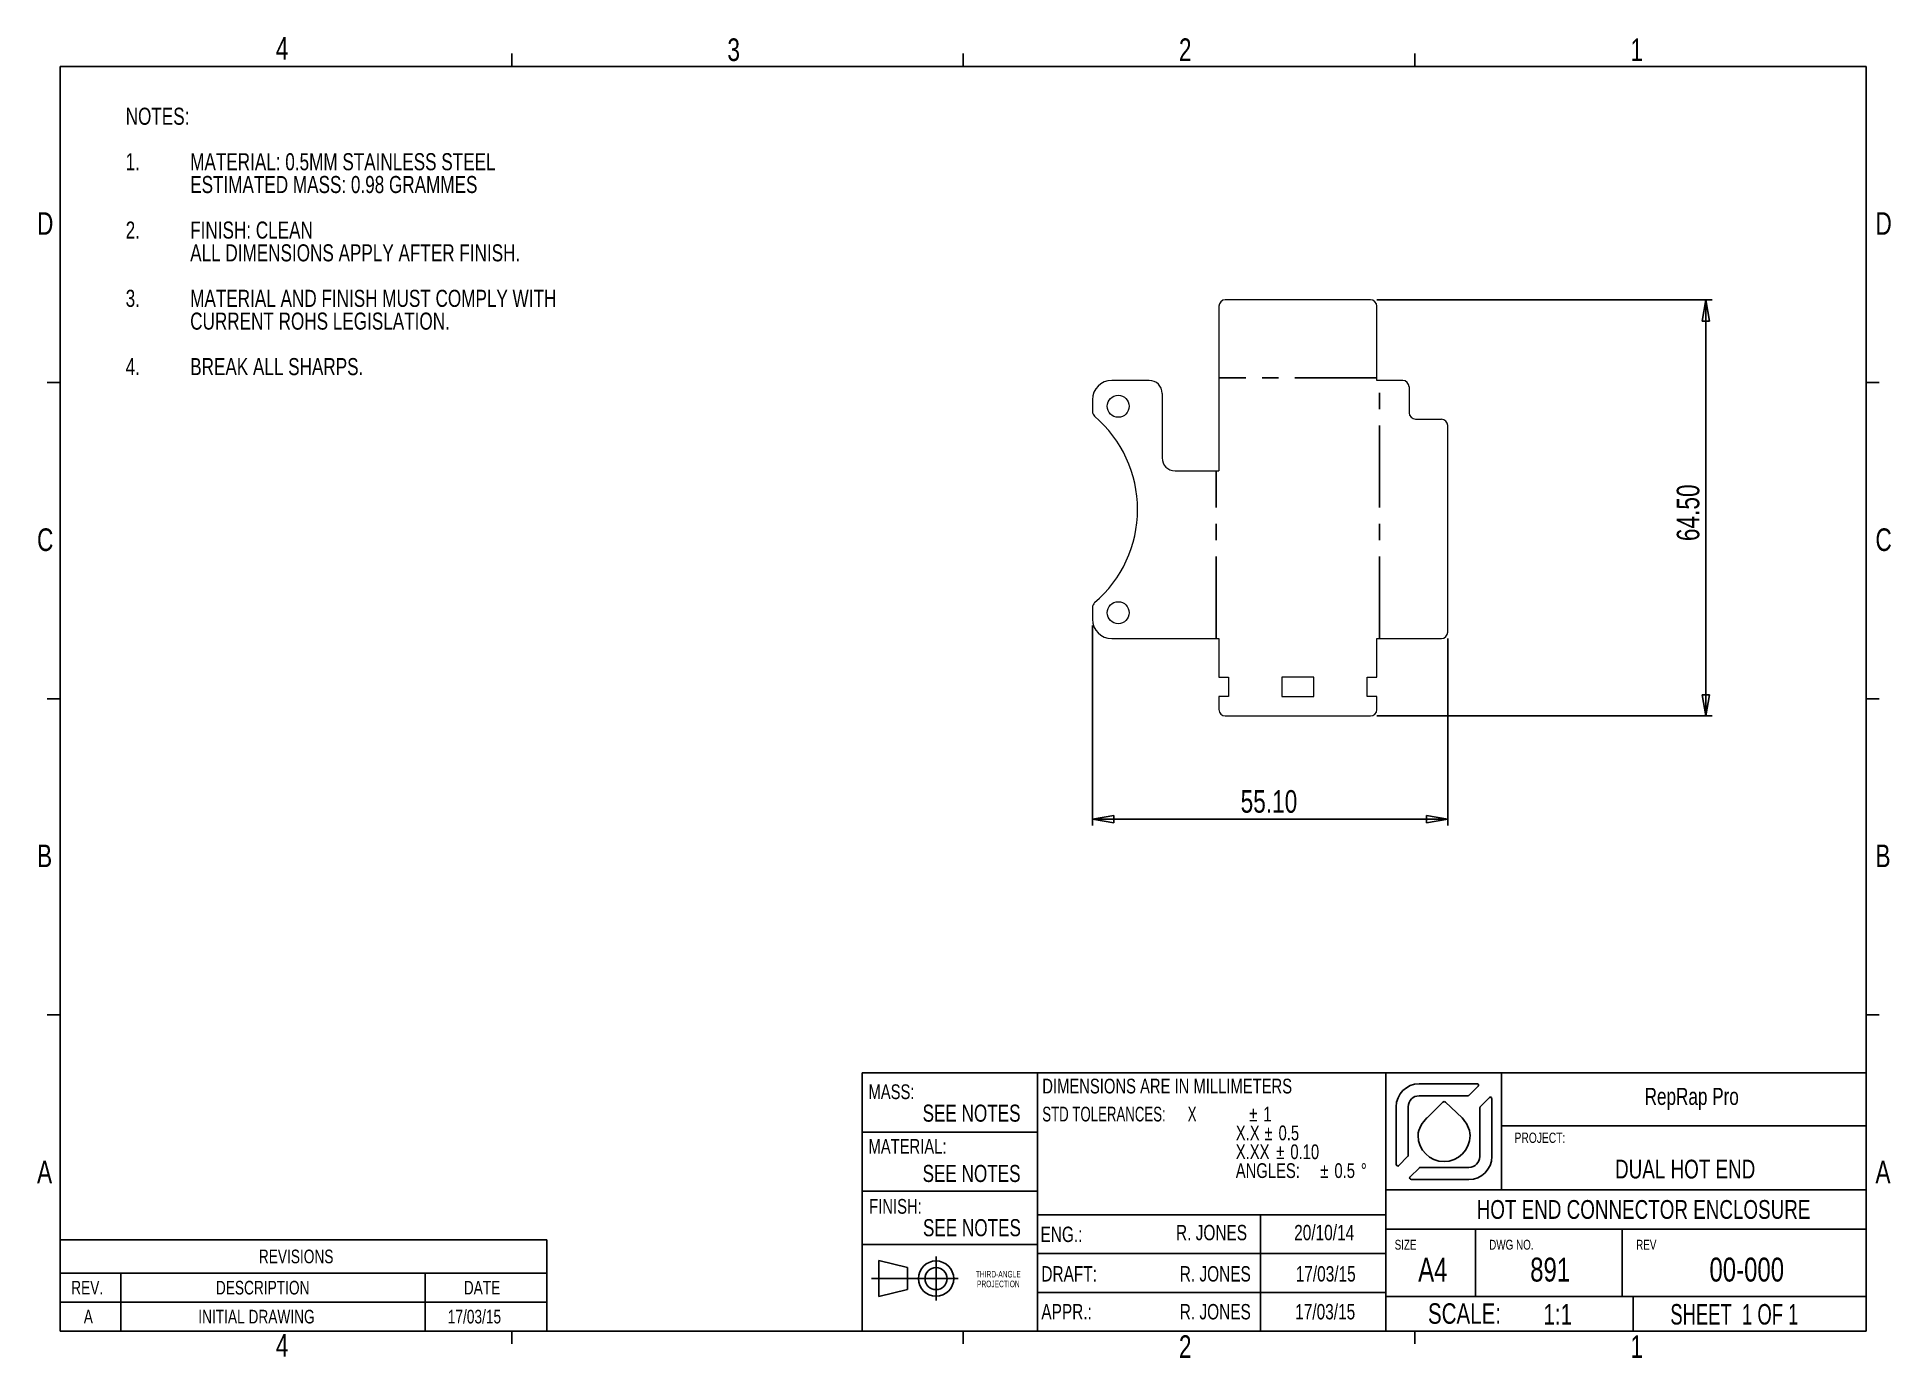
# Model space of a CAD drawing. Header units: millimetres. Extents: x 5 to 292, y 3 to 208.
import ezdxf

# ---------------------------------------------------------------- set-up
doc = ezdxf.new("R2010")
doc.units = ezdxf.units.MM
doc.linetypes.add('CENTERX2', pattern=[20.32, 12.7, -2.54, 2.54, -2.54])
for name, color, linetype in [('DIMENSIONS', 179, 'Continuous'), ('FORMAT', 7, 'Continuous'), ('SLD-0', 7, 'Continuous')]:
    doc.layers.add(name, color=color, linetype=linetype)
doc.styles.add('SLDTEXTSTYLE0', font='TXT', dxfattribs={"width": 0.605})
doc.styles.add('SLDTEXTSTYLE1', font='TXT', dxfattribs={"width": 0.75})
doc.styles.add('SLDTEXTSTYLE2', font='TXT', dxfattribs={"width": 0.670455})
doc.styles.add('SLDTEXTSTYLE3', font='TXT', dxfattribs={"width": 0.673077})
doc.dimstyles.new('SLDDIMSTYLE0', dxfattribs={"dimtxt": 3.5, "dimasz": 3.302, "dimexe": 0, "dimexo": 0.0625, "dimgap": 0.875, "dimtad": 2, "dimrnd": 1e-09, "dimzin": 4, "dimdsep": 46, "dimtxsty": 'SLDTEXTSTYLE1', "dimblk1": 'CLOSED', "dimblk2": 'CLOSED', "dimsah": 1, "dimcen": 0.09, "dimadec": 0, "dimazin": 1, "dimtfac": 1, "dimtofl": 0, "dimtmove": 0, "dimatfit": 3, "dimldrblk": 'CLOSED', "dimfxl": 0, "dimfrac": 2, "dimtolj": 1, "dimtzin": 12, "dimarcsym": 0})

# ---------------------------------------------------------------- blocks, each defined once
blk = doc.blocks.new('SW_NOTE_0')
at = {"layer": 'FORMAT', "color": 0, "char_height": 2.032, "attachment_point": 2, "style": 'SLDTEXTSTYLE0'}
for s, insert in [('THIRD-ANGLE', (9.24, 2.62)), ('PROJECTION', (9.25, -0.41))]:
    blk.add_mtext(s, dxfattribs=dict(at, insert=insert))
blk = doc.blocks.new('Block4')
at = {"layer": 'FORMAT'}
for p, q in [((390.47, 29.99), (390.47, 18.81)), ((399.36, 27.83), (390.47, 29.99)), ((408.25, 31.22), (408.25, 17.57)), ((408.25, 18.05), (408.25, 30.75)), ((388.18, 24.4), (415.08, 24.4)), ((399.36, 27.83), (399.36, 20.97)), ((399.36, 20.97), (390.47, 18.81))]:
    blk.add_line(p, q, dxfattribs=at)
for radius in [5.46, 3.43]:
    blk.add_circle((408.25, 24.4), radius, dxfattribs=at)
at = {"layer": 'FORMAT', "color": 7}
blk.add_blockref('SW_NOTE_0', (418.3, 24.16), dxfattribs=at)
blk = doc.blocks.new('SW_NOTE_1')
at = {"layer": 'FORMAT', "color": 0, "attachment_point": 1, "style": 'SLDTEXTSTYLE1'}
for s, insert, char_height in [('NOTES:', (0, 3.41), 2.646), ('1.', (0, -3.64), 2.646), ('MATERIAL: 0.5MM STAINLESS STEEL', (10, -3.64), 2.6458), ('ESTIMATED MASS: 0.98 GRAMMES', (10, -7.17), 2.6458), ('2.', (0, -14.23), 2.646), ('FINISH: CLEAN', (10, -14.23), 2.6458), ('ALL DIMENSIONS APPLY AFTER FINISH.', (10, -17.76), 2.6458), ('3.', (0, -24.81), 2.646), ('MATERIAL AND FINISH MUST COMPLY WITH', (10, -24.81), 2.6458), ('CURRENT ROHS LEGISLATION.', (10, -28.34), 2.6458), ('4.', (0, -35.39), 2.646), ('BREAK ALL SHARPS.', (10, -35.39), 2.6458)]:
    blk.add_mtext(s, dxfattribs=dict(at, insert=insert, char_height=char_height))
blk = doc.blocks.new('SW_NOTE_2')
at = {"layer": 'FORMAT', "color": 0, "attachment_point": 1}
for s, insert, char_height, style in [('DIMENSIONS ARE IN MILLIMETERS', (0, 2.95), 2.286, 'SLDTEXTSTYLE1'), ('STD TOLERANCES:      X', (0, -1.39), 2.286, 'SLDTEXTSTYLE2'), ('%%p', (32.09, -1.39), 2.286, 'SLDTEXTSTYLE1'), ('1', (34.27, -1.39), 2.29, 'SLDTEXTSTYLE1'), ('X.X', (30, -4.31), 2.286, 'SLDTEXTSTYLE1'), ('%%p', (34.45, -4.31), 2.286, 'SLDTEXTSTYLE1'), ('0.5', (36.63, -4.31), 2.286, 'SLDTEXTSTYLE1'), ('X.XX', (30, -7.23), 2.286, 'SLDTEXTSTYLE1'), ('%%p', (36.28, -7.23), 2.286, 'SLDTEXTSTYLE1'), ('0.10', (38.46, -7.23), 2.286, 'SLDTEXTSTYLE1'), ('ANGLES:', (30, -10.15), 2.286, 'SLDTEXTSTYLE1'), ('%%p', (43.11, -10.15), 2.286, 'SLDTEXTSTYLE1'), ('0.5', (45.29, -10.15), 2.286, 'SLDTEXTSTYLE1'), ('%%d', (49.39, -10.15), 2.286, 'SLDTEXTSTYLE1')]:
    blk.add_mtext(s, dxfattribs=dict(at, insert=insert, char_height=char_height, style=style))
blk = doc.blocks.new('SW_TABLEANNOTATION_0')
at = {"layer": 'DIMENSIONS', "color": 0}
for p, q in [((0, 0), (0, -14.16)), ((75.46, 0), (0, 0)), ((75.46, -14.16), (75.46, 0)), ((0, -5.18), (75.46, -5.18)), ((9.43, -5.18), (9.43, -9.67)), ((56.6, -5.18), (56.6, -9.67)), ((0, -9.67), (75.46, -9.67)), ((9.43, -9.67), (9.43, -14.16)), ((56.6, -9.67), (56.6, -14.16)), ((0, -14.16), (75.46, -14.16))]:
    blk.add_line(p, q, dxfattribs=at)
at = {"layer": 'DIMENSIONS', "color": 0, "attachment_point": 1, "style": 'SLDTEXTSTYLE1'}
for s, insert, char_height in [('REVISIONS', (30.81, -1.53), 2.117), ('REV.', (1.72, -6.37), 2.117), ('DESCRIPTION', (24.15, -6.37), 2.1167), ('DATE', (62.58, -6.37), 2.117), ('A', (3.67, -10.86), 2.12), ('INITIAL DRAWING', (21.42, -10.86), 2.1167), ('17/03/15', (60.1, -10.86), 2.117)]:
    blk.add_mtext(s, dxfattribs=dict(at, insert=insert, char_height=char_height))
blk = doc.blocks.new('_CLOSED')
at = {"color": 0, "linetype": 'ByBlock', "lineweight": -2}
for p, q in [((-1, 0.166667), (0, 0)), ((-1, 0.166667), (-1, -0.166667)), ((0, 0), (-1, -0.166667)), ((0, 0), (-1, 0))]:
    blk.add_line(p, q, dxfattribs=at)
blk = doc.blocks.new('_D')
at = {"layer": 'DIMENSIONS'}
for p, q in [((212.62, 166.83), (264.62, 166.83)), ((263.62, 166.83), (263.62, 102.33)), ((212.62, 102.33), (264.62, 102.33))]:
    blk.add_line(p, q, dxfattribs=at)
at = {"layer": 'DIMENSIONS', "xscale": 3.302, "yscale": 3.302}
for p, rotation in [((263.62, 166.83, 0.2), 90.00000000000044), ((263.62, 102.33, 0.2), 270.0000000000005)]:
    blk.add_blockref('_CLOSED', p, dxfattribs=dict(at, rotation=rotation))
at = {"layer": 'DIMENSIONS', "insert": (259.11, 129.43), "char_height": 3.5, "attachment_point": 1, "rotation": 90, "style": 'SLDTEXTSTYLE1'}
blk.add_mtext('64.50', dxfattribs=at)
blk = doc.blocks.new('_D_1')
at = {"layer": 'DIMENSIONS'}
for p, q in [((168.52, 116.33), (168.52, 85.33)), ((223.62, 114.33), (223.62, 85.33)), ((223.62, 86.33), (168.52, 86.33))]:
    blk.add_line(p, q, dxfattribs=at)
at = {"layer": 'DIMENSIONS', "xscale": 3.302, "yscale": 3.302, "rotation": 180.0000000000004}
blk.add_blockref('_CLOSED', (168.52, 86.33, 0.2), dxfattribs=at)
at = {"layer": 'DIMENSIONS', "xscale": 3.302, "yscale": 3.302}
blk.add_blockref('_CLOSED', (223.62, 86.33, 0.2), dxfattribs=at)
at = {"layer": 'DIMENSIONS', "insert": (191.5, 90.84), "char_height": 3.5, "attachment_point": 1, "style": 'SLDTEXTSTYLE1'}
blk.add_mtext('55.10', dxfattribs=at)

msp = doc.modelspace()

# ---------------------------------------------------------------- linework, layer by layer
at = {"color": 7, "linetype": 'Continuous', "lineweight": 15}
for p, q in [((211.623, 166.83), (189.123, 166.83)), ((188.123, 165.83), (188.123, 154.33)), ((212.623, 154.33), (212.623, 165.83)), ((177.33, 154.33), (171.523, 154.33)), ((179.33, 152.33), (179.33, 142.33)), ((188.115, 154.33), (188.115, 140.33)), ((188.123, 154.33), (188.115, 154.33)), ((216.623, 154.33), (212.623, 154.33)), ((217.623, 153.33), (217.623, 149.33)), ((168.523, 151.33), (168.523, 149.529)), ((218.623, 148.33), (222.623, 148.33)), ((223.623, 115.33), (223.623, 147.33)), ((181.33, 140.33), (188.115, 140.33)), ((168.523, 119.131), (168.523, 117.33)), ((171.523, 114.33), (188.123, 114.33)), ((188.123, 114.33), (188.123, 108.33)), ((212.623, 114.33), (222.623, 114.33)), ((212.623, 108.33), (212.623, 114.33)), ((188.123, 108.33), (189.623, 108.33)), ((189.623, 108.33), (189.623, 105.33)), ((202.873, 108.33), (197.873, 108.33)), ((197.873, 108.33), (197.873, 105.33)), ((202.873, 105.33), (202.873, 108.33)), ((211.123, 108.33), (212.623, 108.33)), ((211.123, 105.33), (211.123, 108.33)), ((188.123, 105.33), (188.123, 103.33)), ((189.623, 105.33), (188.123, 105.33)), ((197.873, 105.33), (202.873, 105.33)), ((212.623, 105.33), (211.123, 105.33)), ((212.623, 103.33), (212.623, 105.33)), ((189.123, 102.33), (211.623, 102.33))]:
    msp.add_line(p, q, dxfattribs=at)
at = {"color": 7, "linetype": 'CENTERX2'}
for p, q in [((212.623, 154.73), (188.123, 154.73)), ((213.023, 114.33), (213.023, 154.33)), ((187.723, 114.33), (187.723, 140.33))]:
    msp.add_line(p, q, dxfattribs=at)
at = {"color": 7, "linetype": 'Continuous', "lineweight": 15}
for centre in [(172.523, 150.33), (172.523, 118.33)]:
    msp.add_circle(centre, 1.7, dxfattribs=at)
for centre, radius, start, end in [((189.123, 165.83), 1, 90, 180), ((211.623, 165.83), 1, 0, 90), ((171.523, 151.33), 3, 90, 180), ((177.33, 152.33), 2, 0, 90), ((216.623, 153.33), 1, 0, 90), ((169.523, 149.529), 1, 180, 229.4584), ((156.523, 134.33), 19, 310.5416, 49.4584), ((218.623, 149.33), 1, 180, 270), ((222.623, 147.33), 1, 0, 90), ((181.33, 142.33), 2, 180, 270), ((169.523, 119.131), 1, 130.5416, 180), ((171.523, 117.33), 3, 180, 270), ((222.623, 115.33), 1, 270, 0), ((189.123, 103.33), 1, 180, 270), ((211.623, 103.33), 1, 270, 0)]:
    msp.add_arc(centre, radius, start, end, dxfattribs=at)
at = {"layer": 'FORMAT'}
for p, q in [((78.5, 203), (78.5, 205)), ((148.5, 203), (148.5, 205)), ((218.5, 203), (218.5, 205)), ((8.5, 203), (288.5, 203)), ((8.5, 203), (8.5, 7)), ((288.5, 203), (288.5, 7)), ((8.5, 154), (6.5, 154)), ((290.5, 154), (288.5, 154)), ((8.5, 105), (6.5, 105)), ((290.5, 105), (288.5, 105)), ((8.5, 56), (6.5, 56)), ((290.5, 56), (288.5, 56)), ((214.032, 13), (159.989, 13)), ((8.5, 7), (288.5, 7)), ((78.5, 5), (78.5, 7)), ((148.5, 5), (148.5, 7)), ((218.5, 5), (218.5, 7))]:
    msp.add_line(p, q, dxfattribs=at)
at = {"layer": 'SLD-0'}
for p, q in [((288.5, 47), (132.808, 47)), ((132.808, 7), (132.808, 47)), ((159.989, 7), (159.989, 47)), ((231.941, 47), (231.941, 28.893)), ((132.808, 37.826), (159.989, 37.826)), ((214.032, 28.893), (288.5, 28.893)), ((132.808, 28.693), (159.989, 28.693)), ((214.032, 25), (159.989, 25)), ((194.567, 25), (194.567, 7)), ((159.989, 20.414), (132.808, 20.414)), ((288.5, 22.793), (214.032, 22.793)), ((227.893, 12.345), (227.893, 22.793)), ((250.627, 12.345), (250.627, 22.793)), ((214.032, 19), (159.989, 19)), ((288.5, 12.345), (214.032, 12.345)), ((252.342, 7), (252.342, 12.345))]:
    msp.add_line(p, q, dxfattribs=at)
at = {"layer": 'SLD-0', "linetype": 'Continuous'}
for p, q in [((214.032, 7), (214.032, 47)), ((227.935, 45.333), (219.191, 45.333)), ((219.191, 43.463), (226.731, 43.463)), ((226.861, 43.518), (228.325, 44.981)), ((230.101, 43.201), (228.638, 41.737)), ((215.617, 41.759), (215.618, 33.015)), ((217.488, 34.219), (217.488, 41.759)), ((222.823, 42.479), (220.396, 40.053)), ((225.823, 40.053), (223.248, 42.479)), ((228.583, 41.608), (228.583, 34.069)), ((230.454, 34.069), (230.454, 42.812)), ((288.5, 38.798), (231.941, 38.798)), ((215.97, 32.626), (217.433, 34.09)), ((219.21, 32.309), (217.747, 30.846)), ((226.88, 32.365), (219.34, 32.365)), ((218.136, 30.494), (226.88, 30.494))]:
    msp.add_line(p, q, dxfattribs=at)
for points in [[(219.191, 45.333), (217.229, 45.333), (215.617, 43.722), (215.617, 41.759)], [(217.488, 41.759), (217.488, 42.721), (218.228, 43.463), (219.191, 43.463)], [(226.731, 43.463), (226.765, 43.466), (226.797, 43.479), (226.824, 43.499)], [(226.824, 43.499), (226.837, 43.505), (226.849, 43.51), (226.861, 43.518)], [(227.954, 45.333), (227.948, 45.333), (227.941, 45.334), (227.935, 45.333)], [(228.231, 45.296), (228.143, 45.319), (228.049, 45.338), (227.954, 45.333)], [(228.361, 45.185), (228.339, 45.24), (228.289, 45.282), (228.231, 45.296)], [(228.325, 44.981), (228.375, 45.034), (228.39, 45.118), (228.361, 45.185)], [(230.305, 43.238), (230.238, 43.267), (230.155, 43.252), (230.101, 43.201)], [(230.416, 43.108), (230.403, 43.166), (230.36, 43.216), (230.305, 43.238)], [(223.045, 42.572), (222.969, 42.572), (222.88, 42.536), (222.823, 42.479)], [(223.248, 42.479), (223.192, 42.534), (223.122, 42.572), (223.045, 42.572)], [(228.619, 41.701), (228.599, 41.674), (228.586, 41.641), (228.583, 41.608)], [(228.638, 41.737), (228.63, 41.726), (228.624, 41.713), (228.619, 41.701)], [(230.454, 42.831), (230.458, 42.926), (230.439, 43.02), (230.416, 43.108)], [(230.454, 42.812), (230.454, 42.818), (230.454, 42.825), (230.454, 42.831)], [(220.377, 40.034), (219.734, 39.321), (219.006, 38.422), (219.006, 37.292)], [(220.396, 40.053), (220.389, 40.046), (220.383, 40.04), (220.377, 40.034)], [(227.064, 37.292), (227.064, 38.343), (226.452, 39.388), (225.823, 40.053)], [(219.006, 37.292), (219.006, 35.072), (220.825, 33.273), (223.045, 33.273)], [(223.045, 33.273), (225.265, 33.273), (227.064, 35.072), (227.064, 37.292)], [(215.618, 32.997), (215.613, 32.901), (215.632, 32.808), (215.654, 32.719)], [(215.618, 33.015), (215.617, 33.009), (215.618, 33.003), (215.618, 32.997)], [(215.654, 32.719), (215.669, 32.661), (215.711, 32.612), (215.766, 32.589)], [(215.766, 32.589), (215.832, 32.56), (215.917, 32.575), (215.97, 32.626)], [(217.433, 34.09), (217.44, 34.102), (217.446, 34.114), (217.451, 34.127)], [(217.451, 34.127), (217.472, 34.153), (217.485, 34.186), (217.488, 34.219)], [(219.247, 32.328), (219.234, 32.323), (219.222, 32.317), (219.21, 32.309)], [(219.34, 32.365), (219.307, 32.361), (219.274, 32.348), (219.247, 32.328)], [(226.88, 30.494), (228.842, 30.494), (230.455, 32.106), (230.454, 34.069)], [(228.583, 34.069), (228.584, 33.107), (227.843, 32.365), (226.88, 32.365)], [(217.747, 30.846), (217.696, 30.793), (217.681, 30.71), (217.71, 30.642)], [(217.71, 30.642), (217.732, 30.588), (217.782, 30.545), (217.84, 30.531)], [(217.84, 30.531), (217.928, 30.508), (218.022, 30.489), (218.117, 30.494)], [(218.117, 30.494), (218.124, 30.495), (218.13, 30.494), (218.136, 30.494)]]:
    msp.add_open_spline(points, degree=3, dxfattribs=at)

# ---------------------------------------------------------------- block references
at = {"color": 7, "linetype": 'Continuous', "xscale": 0.5, "yscale": 0.5, "zscale": 0.5}
msp.add_blockref('Block4', (-59.836, 2.938), dxfattribs=at)
at = {"layer": 'DIMENSIONS'}
msp.add_blockref('SW_TABLEANNOTATION_0', (8.489, 21.158), dxfattribs=at)
at = {"layer": 'FORMAT'}
for name, p in [('SW_NOTE_1', (18.655, 193.188)), ('SW_NOTE_2', (160.751, 43.164))]:
    msp.add_blockref(name, p, dxfattribs=at)

# ---------------------------------------------------------------- texts
for s, insert, char_height, attachment_point, style in [('4', (41.935, 207.544), 3.5, 1, 'SLDTEXTSTYLE1'), ('3', (111.935, 207.343), 3.5, 1, 'SLDTEXTSTYLE1'), ('2', (181.935, 207.343), 3.5, 1, 'SLDTEXTSTYLE1'), ('1', (251.935, 207.343), 3.5, 1, 'SLDTEXTSTYLE1'), ('D', (4.912, 180.402), 3.5, 1, 'SLDTEXTSTYLE1'), ('D', (289.912, 180.402), 3.5, 1, 'SLDTEXTSTYLE1'), ('C', (4.912, 131.402), 3.5, 1, 'SLDTEXTSTYLE1'), ('C', (289.912, 131.402), 3.5, 1, 'SLDTEXTSTYLE1'), ('B', (4.912, 82.402), 3.5, 1, 'SLDTEXTSTYLE1'), ('B', (289.912, 82.402), 3.5, 1, 'SLDTEXTSTYLE1'), ('MASS:', (133.807, 45.237), 2.286, 1, 'SLDTEXTSTYLE1'), ('RepRap Pro', (261.434, 44.696), 2.6458, 2, 'SLDTEXTSTYLE1'), ('SEE NOTES', (142.196, 42.098), 2.6458, 1, 'SLDTEXTSTYLE1'), ('PROJECT:', (233.967, 37.754), 1.5875, 1, 'SLDTEXTSTYLE1'), ('MATERIAL:', (133.807, 36.763), 2.286, 1, 'SLDTEXTSTYLE1'), ('A', (4.912, 33.402), 3.5, 1, 'SLDTEXTSTYLE1'), ('SEE NOTES', (142.196, 32.752), 2.6458, 1, 'SLDTEXTSTYLE1'), ('DUAL HOT END', (260.419, 33.562), 2.91042, 2, 'SLDTEXTSTYLE1'), ('A', (289.912, 33.402), 3.5, 1, 'SLDTEXTSTYLE1'), ('FINISH:', (133.921, 27.472), 2.286, 1, 'SLDTEXTSTYLE1'), ('HOT END CONNECTOR ENCLOSURE', (253.961, 27.305), 2.91042, 2, 'SLDTEXTSTYLE1'), ('SEE NOTES', (142.254, 24.349), 2.6458, 1, 'SLDTEXTSTYLE1'), ('ENG.:', (160.484, 23.184), 2.3813, 1, 'SLDTEXTSTYLE1'), ('R. JONES', (192.497, 23.459), 2.3813, 3, 'SLDTEXTSTYLE1'), ('20/10/14', (204.453, 23.459), 2.3813, 2, 'SLDTEXTSTYLE1'), ('SIZE', (215.381, 21.146), 1.524, 1, 'SLDTEXTSTYLE1'), ('DWG NO.', (230.035, 21.146), 1.524, 1, 'SLDTEXTSTYLE1'), ('REV', (252.818, 21.146), 1.524, 1, 'SLDTEXTSTYLE1'), ('A4', (221.299, 18.38), 3.7042, 2, 'SLDTEXTSTYLE1'), ('891', (239.489, 18.38), 3.7042, 2, 'SLDTEXTSTYLE1'), ('00-000', (269.966, 18.38), 3.7042, 2, 'SLDTEXTSTYLE1'), ('DRAFT:', (160.609, 17.064), 2.3813, 1, 'SLDTEXTSTYLE1'), ('R. JONES', (193.079, 17.064), 2.3813, 3, 'SLDTEXTSTYLE1'), ('17/03/15', (204.689, 17.064), 2.3813, 2, 'SLDTEXTSTYLE1'), ('APPR.:', (160.609, 11.194), 2.3813, 1, 'SLDTEXTSTYLE1'), ('R. JONES', (193.079, 11.194), 2.3813, 3, 'SLDTEXTSTYLE1'), ('17/03/15', (204.612, 11.194), 2.3813, 2, 'SLDTEXTSTYLE1'), ('SCALE:', (220.543, 11.308), 3.175, 1, 'SLDTEXTSTYLE1'), ('1:1', (238.45, 11.19), 3.175, 1, 'SLDTEXTSTYLE1'), ('SHEET  1 OF 1', (258.119, 11.19), 3.175, 1, 'SLDTEXTSTYLE3'), ('4', (41.935, 6.544), 3.5, 1, 'SLDTEXTSTYLE1'), ('2', (181.935, 6.343), 3.5, 1, 'SLDTEXTSTYLE1'), ('1', (251.935, 6.343), 3.5, 1, 'SLDTEXTSTYLE1')]:
    msp.add_mtext(s, dxfattribs=dict(at, insert=insert, char_height=char_height, attachment_point=attachment_point, style=style))

# ---------------------------------------------------------------- dimensions: what is measured, and where the dimension line sits
at = {"layer": 'DIMENSIONS'}
dim = msp.add_linear_dim(base=(263.623, 102.33), p1=(211.623, 166.83), p2=(211.623, 102.33), angle=90, dimstyle='SLDDIMSTYLE0', dxfattribs=at)
dim.commit()
dim.dimension.update_dxf_attribs({"geometry": '_D', "text_midpoint": (263.623, 135.25), "dimtype": 160})
dim = msp.add_linear_dim(base=(168.523, 86.33), p1=(223.623, 115.33), p2=(168.523, 117.33), dimstyle='SLDDIMSTYLE0', dxfattribs=at)
dim.commit()
dim.dimension.update_dxf_attribs({"geometry": '_D_1', "text_midpoint": (197.32, 86.33), "dimtype": 160})

doc.saveas('drawing.dxf')
